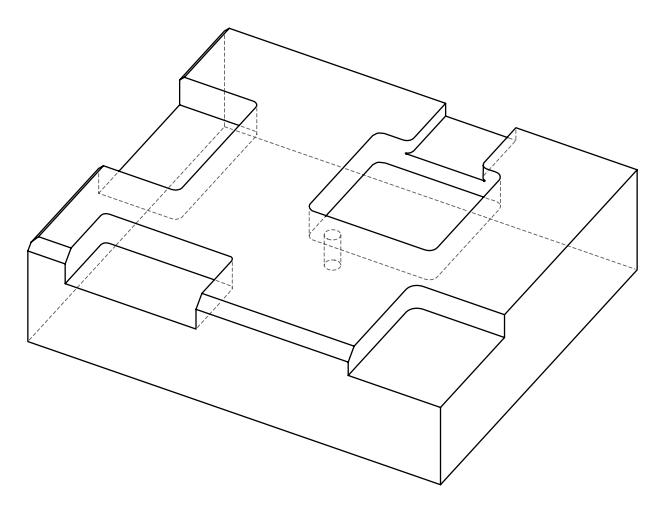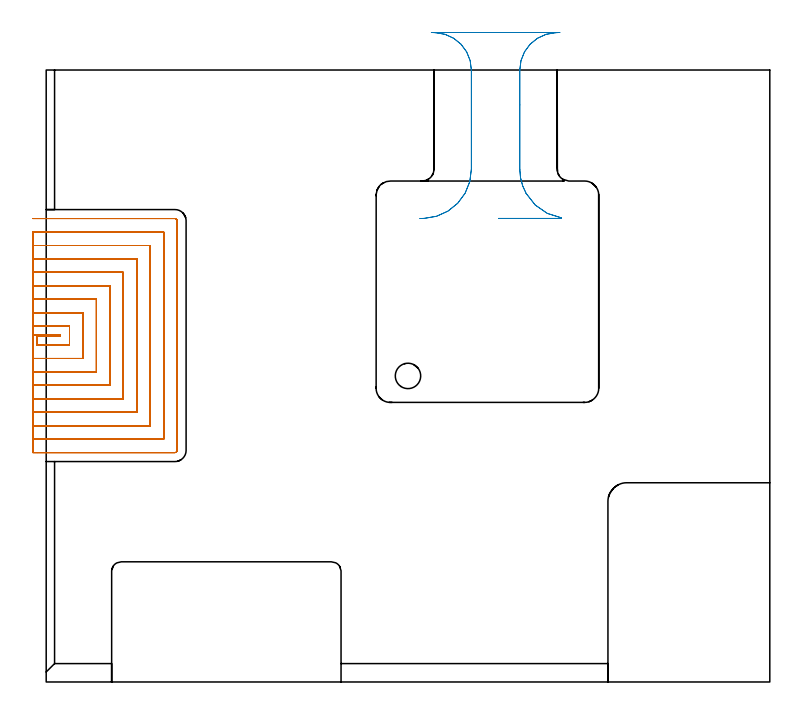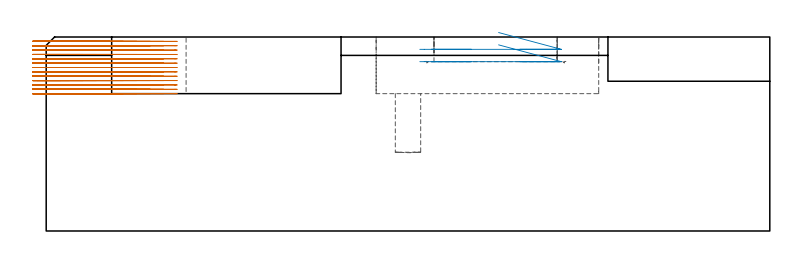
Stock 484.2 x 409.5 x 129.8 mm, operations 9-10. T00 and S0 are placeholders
(PLAN: 10 operations, 4 tool changes, 231.5 min)
(1 INDEXABLE_INSERT_DRILL_BLIND_HOLE_FROM_SOLID | STEP1POCKET | NXT0302_005 | 0.18 min | 17478 mm3)
(2 AREA_MILL | FG_CHAMFER_SURFACE | UGT0205_001 | 2.41 min | 2324 mm3)
(3 AREA_MILL_1 | FG_CHAMFER_SURFACE_1 | UGT0205_001 | 1.91 min | 3696 mm3)
(4 AREA_MILL_2 | FG_CHAMFER_SURFACE_2 | UGT0205_001 | 7.36 min | 14514 mm3)
(5 AREA_MILL_3 | FG_CHAMFER_SURFACE_3 | UGT0205_001 | 1.69 min | 1519 mm3)
(6 MILL_CORNER_NOTCH_RECTANGULAR | CORNER_NOTCH_RECTANGULAR | NXT0201_012 | Follow Part, ap 4, ae 75% | 24.36 min | 425830 mm3)
(7 MILL_RECTANGULAR_POCKET | POCKET_RECTANGULAR_STRAIGHT | NXT0201_012 | Follow Part, ap 4, ae 75% | 37.09 min | 824455 mm3)
(8 MILL_SLOT | SLOT_PARTIAL_RECTANGULAR | NXT0201_011 | Follow Part, ap 3, ae 75% | 68.67 min | 466184 mm3)
(9 MILL_SLOT_1 | SLOT_PARTIAL_RECTANGULAR_1 | NXT0201_011 | Follow Part, ap 3, ae 75% | 85.81 min | 597053 mm3)
(10 MILL_RECTANGULAR_SLOT | SLOT_RECTANGULAR | UGT0201_020 | Follow Part, ap 12.5, ae 75% | 2.03 min | 101568 mm3)
(TOOL NXT0302_005 | Index. Insert Drill 17mm [880-D1700L20-05] | D17 PA176 FL85 Z2)
(TOOL UGT0205_001 | Chamfer Mill 20 x 3 x 45 deg. | D20 FL50 Z2)
(TOOL NXT0201_012 | ENDMILL 16mm [2P460-1600-NA 1630] | D16 FL38 Z6)
(TOOL NXT0201_011 | ENDMILL 12mm [2P460-1200-NA 1630] | D12 FL38 Z6)
(TOOL UGT0201_020 | End mill 50 mm | D50 FL50 Z4)
(OP 9 MILL_SLOT_1)
G17 G21 G94 G90
T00 M6
G54
G17 G0 G90 X-9. Y232.1 S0 M3
G43 Z139.8 H1
Z126.885
G94 G1 X-6. F250.
X9.6 F500.
Y231.5
X-6.
Y225.5
X15.6
Y238.1
X-6.
X-9. F250.
Y216.5
X-6.
X24.6 F500.
Y247.1
X-6.
X-9. F250.
Y207.5
X-6.
X33.6 F500.
Y256.1
X-6.
X-9. F250.
Y198.5
X-6.
X42.6 F500.
Y265.1
X-6.
X-9. F250.
Y189.5
X-6.
X51.6 F500.
Y274.1
X-6.
X-9. F250.
Y180.5
X-6.
X60.6 F500.
Y283.1
X-6.
X-9. F250.
Y171.5
X-6.
X69.6 F500.
Y292.1
X-6.
X-9. F250.
Y162.5
X-6.
X78.6 F500.
Y301.1
X-6.
X-9. F250.
Y153.5
X-6.
X86.2 F500.
G3 X87.6 Y154.9 R1.4
G1 Y308.7
G3 X86.2 Y310.1 R1.4
G1 X-6.
X-9. F250.
G0 Y232.1 Z123.969
G1 X-6.
X9.6 F500.
Y231.5
X-6.
Y225.5
X15.6
Y238.1
X-6.
X-9. F250.
Y216.5
X-6.
X24.6 F500.
Y247.1
X-6.
X-9. F250.
Y207.5
X-6.
X33.6 F500.
Y256.1
X-6.
X-9. F250.
Y198.5
X-6.
X42.6 F500.
Y265.1
X-6.
X-9. F250.
Y189.5
X-6.
X51.6 F500.
Y274.1
X-6.
X-9. F250.
Y180.5
X-6.
X60.6 F500.
Y283.1
X-6.
X-9. F250.
Y171.5
X-6.
X69.6 F500.
Y292.1
X-6.
X-9. F250.
Y162.5
X-6.
X78.6 F500.
Y301.1
X-6.
X-9. F250.
Y153.5
X-6.
X86.2 F500.
G3 X87.6 Y154.9 R1.4
G1 Y308.7
G3 X86.2 Y310.1 R1.4
G1 X-6.
X-9. F250.
G0 Y232.1 Z121.054
G1 X-6.
X9.6 F500.
Y231.5
X-6.
Y225.5
X15.6
Y238.1
X-6.
X-9. F250.
Y216.5
X-6.
X24.6 F500.
Y247.1
X-6.
X-9. F250.
Y207.5
X-6.
X33.6 F500.
Y256.1
X-6.
X-9. F250.
Y198.5
X-6.
X42.6 F500.
Y265.1
X-6.
X-9. F250.
Y189.5
X-6.
X51.6 F500.
Y274.1
X-6.
X-9. F250.
Y180.5
X-6.
X60.6 F500.
Y283.1
X-6.
X-9. F250.
Y171.5
X-6.
X69.6 F500.
Y292.1
X-6.
X-9. F250.
Y162.5
X-6.
X78.6 F500.
Y301.1
X-6.
X-9. F250.
Y153.5
X-6.
X86.2 F500.
G3 X87.6 Y154.9 R1.4
G1 Y308.7
G3 X86.2 Y310.1 R1.4
G1 X-6.
X-9. F250.
G0 Y232.1 Z118.138
G1 X-6.
X9.6 F500.
Y231.5
X-6.
Y225.5
X15.6
Y238.1
X-6.
X-9. F250.
Y216.5
X-6.
X24.6 F500.
Y247.1
X-6.
X-9. F250.
Y207.5
X-6.
X33.6 F500.
Y256.1
X-6.
X-9. F250.
Y198.5
X-6.
X42.6 F500.
Y265.1
X-6.
X-9. F250.
Y189.5
X-6.
X51.6 F500.
Y274.1
X-6.
X-9. F250.
Y180.5
X-6.
X60.6 F500.
Y283.1
X-6.
X-9. F250.
Y171.5
X-6.
X69.6 F500.
Y292.1
X-6.
X-9. F250.
Y162.5
X-6.
X78.6 F500.
Y301.1
X-6.
X-9. F250.
Y153.5
X-6.
X86.2 F500.
G3 X87.6 Y154.9 R1.4
G1 Y308.7
G3 X86.2 Y310.1 R1.4
G1 X-6.
X-9. F250.
G0 Y232.1 Z115.223
G1 X-6.
X9.6 F500.
Y231.5
X-6.
Y225.5
X15.6
Y238.1
X-6.
X-9. F250.
Y216.5
X-6.
X24.6 F500.
Y247.1
X-6.
X-9. F250.
Y207.5
X-6.
X33.6 F500.
Y256.1
X-6.
X-9. F250.
Y198.5
X-6.
X42.6 F500.
Y265.1
X-6.
X-9. F250.
Y189.5
X-6.
X51.6 F500.
Y274.1
X-6.
X-9. F250.
Y180.5
X-6.
X60.6 F500.
Y283.1
X-6.
X-9. F250.
Y171.5
X-6.
X69.6 F500.
Y292.1
X-6.
X-9. F250.
Y162.5
X-6.
X78.6 F500.
Y301.1
X-6.
X-9. F250.
Y153.5
X-6.
X86.2 F500.
G3 X87.6 Y154.9 R1.4
G1 Y308.7
G3 X86.2 Y310.1 R1.4
G1 X-6.
X-9. F250.
G0 Y232.1 Z112.308
G1 X-6.
X9.6 F500.
Y231.5
X-6.
Y225.5
X15.6
Y238.1
X-6.
X-9. F250.
Y216.5
X-6.
X24.6 F500.
Y247.1
X-6.
X-9. F250.
Y207.5
X-6.
X33.6 F500.
Y256.1
X-6.
X-9. F250.
Y198.5
X-6.
X42.6 F500.
Y265.1
X-6.
X-9. F250.
Y189.5
X-6.
X51.6 F500.
Y274.1
X-6.
X-9. F250.
Y180.5
X-6.
X60.6 F500.
Y283.1
X-6.
X-9. F250.
Y171.5
X-6.
X69.6 F500.
Y292.1
X-6.
X-9. F250.
Y162.5
X-6.
X78.6 F500.
Y301.1
X-6.
X-9. F250.
Y153.5
X-6.
X86.2 F500.
G3 X87.6 Y154.9 R1.4
G1 Y308.7
G3 X86.2 Y310.1 R1.4
G1 X-6.
X-9. F250.
G0 Y232.1 Z109.392
G1 X-6.
X9.6 F500.
Y231.5
X-6.
Y225.5
X15.6
Y238.1
X-6.
X-9. F250.
Y216.5
X-6.
X24.6 F500.
Y247.1
X-6.
X-9. F250.
Y207.5
X-6.
X33.6 F500.
Y256.1
X-6.
X-9. F250.
Y198.5
X-6.
X42.6 F500.
Y265.1
X-6.
X-9. F250.
Y189.5
X-6.
X51.6 F500.
Y274.1
X-6.
X-9. F250.
Y180.5
X-6.
X60.6 F500.
Y283.1
X-6.
X-9. F250.
Y171.5
X-6.
X69.6 F500.
Y292.1
X-6.
X-9. F250.
Y162.5
X-6.
X78.6 F500.
Y301.1
X-6.
X-9. F250.
Y153.5
X-6.
X86.2 F500.
G3 X87.6 Y154.9 R1.4
G1 Y308.7
G3 X86.2 Y310.1 R1.4
G1 X-6.
X-9. F250.
G0 Y232.1 Z106.477
G1 X-6.
X9.6 F500.
Y231.5
X-6.
Y225.5
X15.6
Y238.1
X-6.
X-9. F250.
Y216.5
X-6.
X24.6 F500.
Y247.1
X-6.
X-9. F250.
Y207.5
X-6.
X33.6 F500.
Y256.1
X-6.
X-9. F250.
Y198.5
X-6.
X42.6 F500.
Y265.1
X-6.
X-9. F250.
Y189.5
X-6.
X51.6 F500.
Y274.1
X-6.
X-9. F250.
Y180.5
X-6.
X60.6 F500.
Y283.1
X-6.
X-9. F250.
Y171.5
X-6.
X69.6 F500.
Y292.1
X-6.
X-9. F250.
Y162.5
X-6.
X78.6 F500.
Y301.1
X-6.
X-9. F250.
Y153.5
X-6.
X86.2 F500.
G3 X87.6 Y154.9 R1.4
G1 Y308.7
G3 X86.2 Y310.1 R1.4
G1 X-6.
X-9. F250.
G0 Y232.1 Z103.562
G1 X-6.
X9.6 F500.
Y231.5
X-6.
Y225.5
X15.6
Y238.1
X-6.
X-9. F250.
Y216.5
X-6.
X24.6 F500.
Y247.1
X-6.
X-9. F250.
Y207.5
X-6.
X33.6 F500.
Y256.1
X-6.
X-9. F250.
Y198.5
X-6.
X42.6 F500.
Y265.1
X-6.
X-9. F250.
Y189.5
X-6.
X51.6 F500.
Y274.1
X-6.
X-9. F250.
Y180.5
X-6.
X60.6 F500.
Y283.1
X-6.
X-9. F250.
Y171.5
X-6.
X69.6 F500.
Y292.1
X-6.
X-9. F250.
Y162.5
X-6.
X78.6 F500.
Y301.1
X-6.
X-9. F250.
Y153.5
X-6.
X86.2 F500.
G3 X87.6 Y154.9 R1.4
G1 Y308.7
G3 X86.2 Y310.1 R1.4
G1 X-6.
X-9. F250.
G0 Y232.1 Z100.646
G1 X-6.
X9.6 F500.
Y231.5
X-6.
Y225.5
X15.6
Y238.1
X-6.
X-9. F250.
Y216.5
X-6.
X24.6 F500.
Y247.1
X-6.
X-9. F250.
Y207.5
X-6.
X33.6 F500.
Y256.1
X-6.
X-9. F250.
Y198.5
X-6.
X42.6 F500.
Y265.1
X-6.
X-9. F250.
Y189.5
X-6.
X51.6 F500.
Y274.1
X-6.
X-9. F250.
Y180.5
X-6.
X60.6 F500.
Y283.1
X-6.
X-9. F250.
Y171.5
X-6.
X69.6 F500.
Y292.1
X-6.
X-9. F250.
Y162.5
X-6.
X78.6 F500.
Y301.1
X-6.
X-9. F250.
Y153.5
X-6.
X86.2 F500.
G3 X87.6 Y154.9 R1.4
G1 Y308.7
G3 X86.2 Y310.1 R1.4
G1 X-6.
X-9. F250.
G0 Y232.1 Z97.731
G1 X-6.
X9.6 F500.
Y231.5
X-6.
Y225.5
X15.6
Y238.1
X-6.
X-9. F250.
Y216.5
X-6.
X24.6 F500.
Y247.1
X-6.
X-9. F250.
Y207.5
X-6.
X33.6 F500.
Y256.1
X-6.
X-9. F250.
Y198.5
X-6.
X42.6 F500.
Y265.1
X-6.
X-9. F250.
Y189.5
X-6.
X51.6 F500.
Y274.1
X-6.
X-9. F250.
Y180.5
X-6.
X60.6 F500.
Y283.1
X-6.
X-9. F250.
Y171.5
X-6.
X69.6 F500.
Y292.1
X-6.
X-9. F250.
Y162.5
X-6.
X78.6 F500.
Y301.1
X-6.
X-9. F250.
Y153.5
X-6.
X86.2 F500.
G3 X87.6 Y154.9 R1.4
G1 Y308.7
G3 X86.2 Y310.1 R1.4
G1 X-6.
X-9. F250.
G0 Y232.1 Z94.815
G1 X-6.
X9.6 F500.
Y231.5
X-6.
Y225.5
X15.6
Y238.1
X-6.
X-9. F250.
Y216.5
X-6.
X24.6 F500.
Y247.1
X-6.
X-9. F250.
Y207.5
X-6.
X33.6 F500.
Y256.1
X-6.
X-9. F250.
Y198.5
X-6.
X42.6 F500.
Y265.1
X-6.
X-9. F250.
Y189.5
X-6.
X51.6 F500.
Y274.1
X-6.
X-9. F250.
Y180.5
X-6.
X60.6 F500.
Y283.1
X-6.
X-9. F250.
Y171.5
X-6.
X69.6 F500.
Y292.1
X-6.
X-9. F250.
Y162.5
X-6.
X78.6 F500.
Y301.1
X-6.
X-9. F250.
Y153.5
X-6.
X86.2 F500.
G3 X87.6 Y154.9 R1.4
G1 Y308.7
G3 X86.2 Y310.1 R1.4
G1 X-6.
X-9. F250.
G0 Y232.1 Z91.9
G1 X-6.
X9.6 F500.
Y231.5
X-6.
Y225.5
X15.6
Y238.1
X-6.
X-9. F250.
Y216.5
X-6.
X24.6 F500.
Y247.1
X-6.
X-9. F250.
Y207.5
X-6.
X33.6 F500.
Y256.1
X-6.
X-9. F250.
Y198.5
X-6.
X42.6 F500.
Y265.1
X-6.
X-9. F250.
Y189.5
X-6.
X51.6 F500.
Y274.1
X-6.
X-9. F250.
Y180.5
X-6.
X60.6 F500.
Y283.1
X-6.
X-9. F250.
Y171.5
X-6.
X69.6 F500.
Y292.1
X-6.
X-9. F250.
Y162.5
X-6.
X78.6 F500.
Y301.1
X-6.
X-9. F250.
Y153.5
X-6.
X86.2 F500.
G3 X87.6 Y154.9 R1.4
G1 Y308.7
G3 X86.2 Y310.1 R1.4
G1 X-6.
X-9. F250.
G0 Z139.8
M5
M2
(OP 10 MILL_RECTANGULAR_SLOT)
G17 G21 G94 G90
T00 M6
G54
G17 G0 G90 X302.715 Y310.2 S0 M3
G43 Z139.8 H0
Z132.8
G94 G1 X344.7 Z121.55 F250.
Y310.598 F500.
G2 X321.174 Y326.885 R32.9
X316.9 Y343.1 R32.9 F448.
G1 Y386.144
Y409.5 F500.
G2 X340.676 Y434.47 R25.
G1 X343.672 Y434.617 F250.
X257.728 F500.
X260.724 Y434.47 F250.
G2 X284.5 Y409.5 R25. F500.
G1 Y343.1
G2 X253.005 Y310.23 R32.9
G1 X250.008 Y310.102 F250.
G0 X302.715 Y310.2 Z124.55
G1 X344.7 Z113.3
Y310.598 F500.
G2 X321.174 Y326.885 R32.9
X316.9 Y343.1 R32.9 F418.
G1 Y386.144
Y409.5 F500.
G2 X340.676 Y434.47 R25.
G1 X343.672 Y434.617 F250.
X257.728 F500.
X260.724 Y434.47 F250.
G2 X284.5 Y409.5 R25. F500.
G1 Y343.1
G2 X253.005 Y310.23 R32.9
G1 X250.008 Y310.102 F250.
G0 Z139.8
M5
M2
